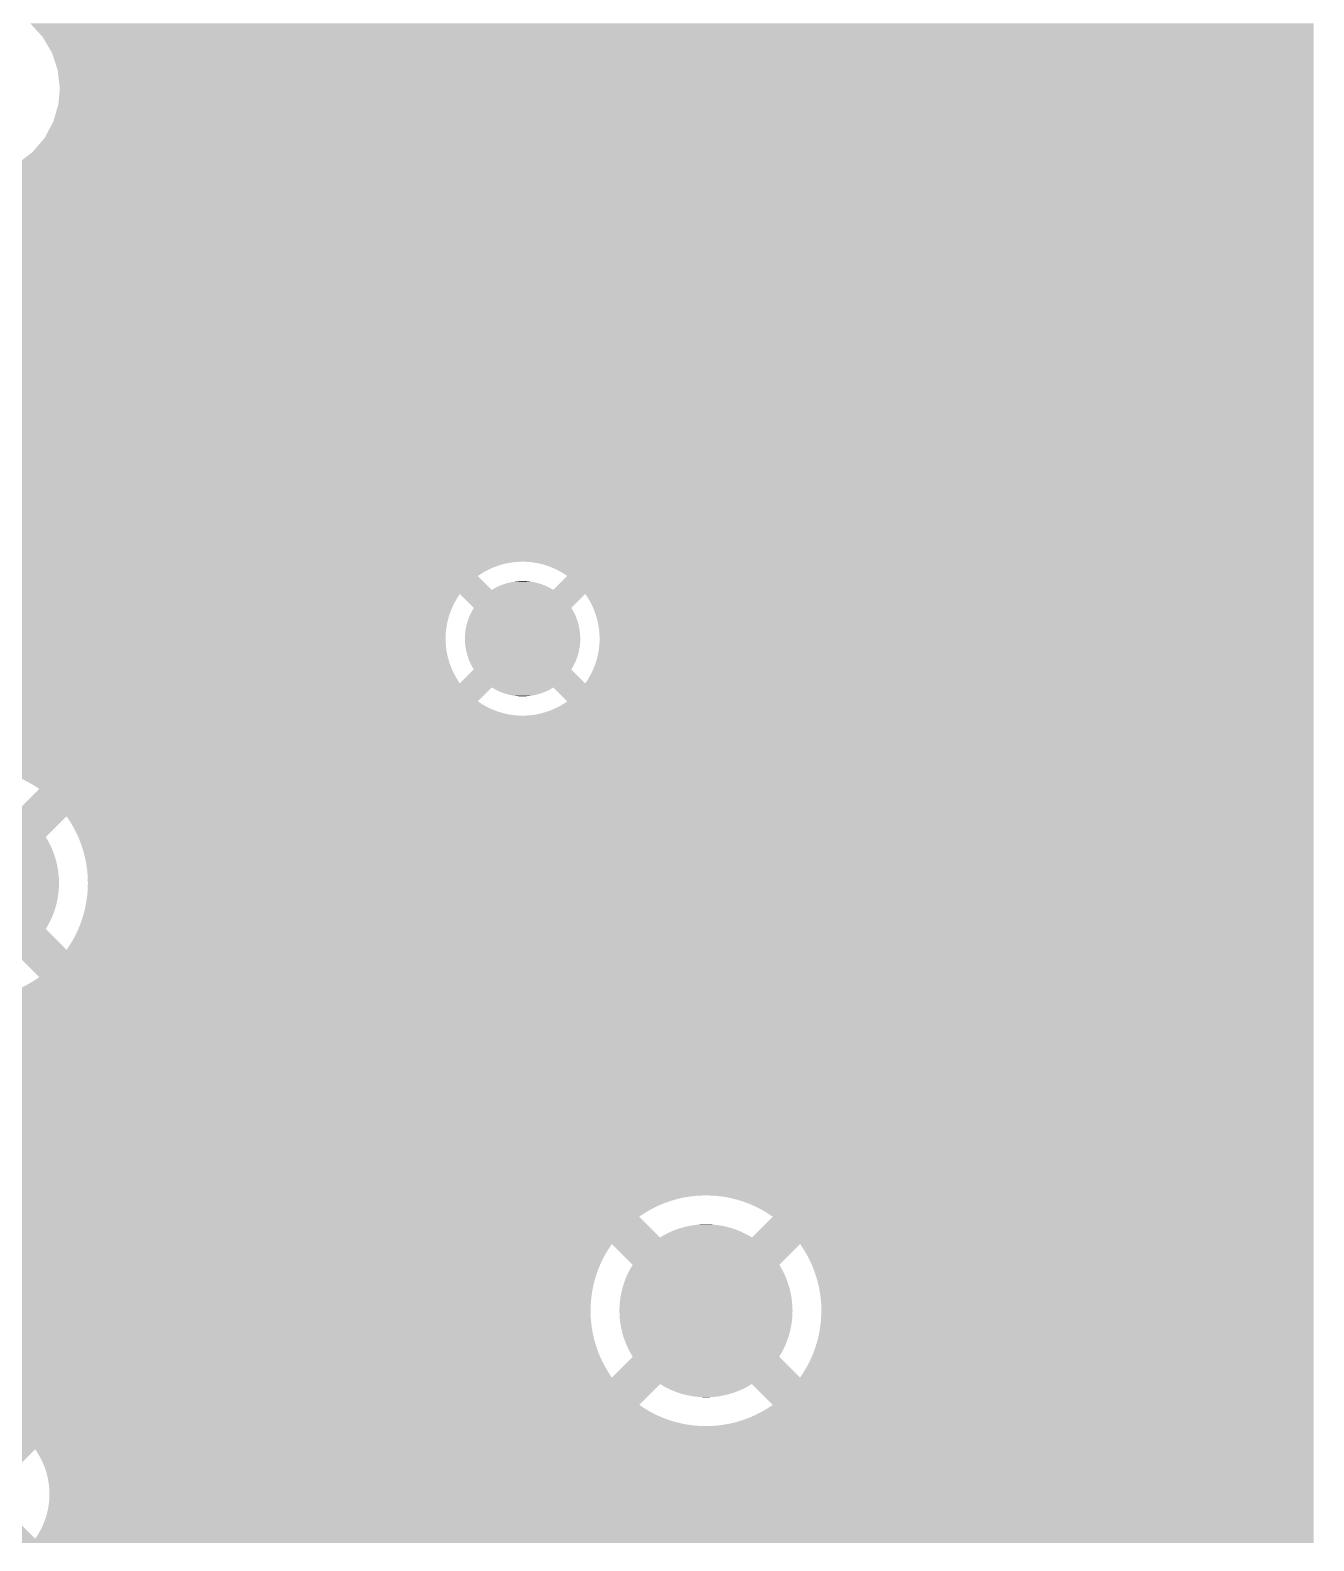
# Model space of a CAD drawing. Extents: x 295 to 953, y 10 to 290.
# Drawn here: x 831.04 to 848.38, y 110.52 to 130.93 of the extents above; entities that cross this region are included whole.
import ezdxf

# ---------------------------------------------------------------- set-up
doc = ezdxf.new("R2010")
doc.units = 0
doc.header["$LTSCALE"] = 5
doc.header["$MEASUREMENT"] = 0
doc.layers.add('GND1', color=7, linetype='CONTINUOUS')

msp = doc.modelspace()

# ---------------------------------------------------------------- linework, layer by layer
at = {"layer": 'GND1'}
for points in [[(831.21, 130.838), (831.041, 131.022), (848.376, 130.838), (848.376, 131.022)], [(831.335, 130.623), (831.21, 130.838), (848.376, 130.623), (848.376, 130.838)], [(831.413, 130.387), (831.335, 130.623), (848.376, 130.387), (848.376, 130.623)], [(831.44, 130.139), (831.413, 130.387), (848.376, 130.139), (848.376, 130.387)], [(831.421, 129.932), (831.44, 130.139), (848.376, 129.932), (848.376, 130.139)], [(831.352, 129.693), (831.421, 129.932), (848.376, 129.693), (848.376, 129.932)], [(831.234, 129.473), (831.352, 129.693), (848.376, 129.473), (848.376, 129.693)], [(831.072, 129.284), (831.234, 129.473), (848.376, 129.284), (848.376, 129.473)], [(830.874, 129.132), (831.072, 129.284), (848.376, 129.132), (848.376, 129.284)], [(830.406, 128.969), (830.649, 129.026), (848.376, 128.969), (848.376, 129.026)], [(830.649, 129.026), (830.874, 129.132), (848.376, 129.026), (848.376, 129.132)], [(788.782, 128.652), (789.062, 128.933), (848.376, 128.652), (848.376, 128.933)], [(789.062, 128.933), (789.015, 128.965), (848.376, 128.933), (848.376, 128.965)], [(830.157, 128.965), (830.406, 128.969), (848.376, 128.965), (848.376, 128.969)], [(752.784, 128.589), (752.751, 128.652), (848.376, 128.589), (848.376, 128.652)], [(752.795, 128.564), (752.784, 128.589), (848.376, 128.564), (848.376, 128.589)], [(789.462, 128.519), (789.431, 128.564), (848.376, 128.519), (848.376, 128.564)], [(789.51, 128.442), (789.462, 128.519), (848.376, 128.442), (848.376, 128.519)], [(789.553, 128.362), (789.51, 128.442), (848.376, 128.362), (848.376, 128.442)], [(789.591, 128.28), (789.553, 128.362), (848.376, 128.28), (848.376, 128.362)], [(789.625, 128.196), (789.591, 128.28), (848.376, 128.196), (848.376, 128.28)], [(789.653, 128.11), (789.625, 128.196), (848.376, 128.11), (848.376, 128.196)], [(789.677, 128.022), (789.653, 128.11), (848.376, 128.022), (848.376, 128.11)], [(789.679, 128.011), (789.677, 128.022), (848.376, 128.011), (848.376, 128.022)], [(815.75, 127.963), (815.506, 128.011), (848.376, 127.963), (848.376, 128.011)], [(815.951, 127.877), (815.75, 127.963), (848.376, 127.877), (848.376, 127.963)], [(820.406, 127.876), (820.332, 127.877), (848.376, 127.876), (848.376, 127.877)], [(820.48, 127.869), (820.406, 127.876), (848.376, 127.869), (848.376, 127.876)], [(820.553, 127.858), (820.48, 127.869), (848.376, 127.858), (848.376, 127.869)], [(820.625, 127.841), (820.553, 127.858), (848.376, 127.841), (848.376, 127.858)], [(820.696, 127.819), (820.625, 127.841), (848.376, 127.819), (848.376, 127.841)], [(820.765, 127.792), (820.696, 127.819), (848.376, 127.792), (848.376, 127.819)], [(820.832, 127.761), (820.765, 127.792), (848.376, 127.761), (848.376, 127.792)], [(820.771, 127.496), (820.959, 127.684), (848.376, 127.496), (848.376, 127.684)], [(820.897, 127.724), (820.832, 127.761), (848.376, 127.724), (848.376, 127.761)], [(820.959, 127.684), (820.897, 127.724), (848.376, 127.684), (848.376, 127.724)], [(816.407, 127.441), (816.374, 127.496), (848.376, 127.441), (848.376, 127.496)], [(821.23, 127.398), (821.202, 127.441), (848.376, 127.398), (848.376, 127.441)], [(821.268, 127.334), (821.23, 127.398), (848.376, 127.334), (848.376, 127.398)], [(821.301, 127.268), (821.268, 127.334), (848.376, 127.268), (848.376, 127.334)], [(821.33, 127.2), (821.301, 127.268), (848.376, 127.2), (848.376, 127.268)], [(821.353, 127.129), (821.33, 127.2), (848.376, 127.129), (848.376, 127.2)], [(821.371, 127.058), (821.353, 127.129), (848.376, 127.058), (848.376, 127.129)], [(821.384, 126.985), (821.371, 127.058), (848.376, 126.985), (848.376, 127.058)], [(821.392, 126.911), (821.384, 126.985), (848.376, 126.911), (848.376, 126.985)], [(821.387, 126.712), (821.394, 126.785), (848.376, 126.712), (848.376, 126.785)], [(821.395, 126.837), (821.392, 126.911), (848.376, 126.837), (848.376, 126.911)], [(821.394, 126.785), (821.395, 126.837), (848.376, 126.785), (848.376, 126.837)], [(821.337, 126.495), (821.359, 126.566), (848.376, 126.495), (848.376, 126.566)], [(821.359, 126.566), (821.376, 126.638), (848.376, 126.566), (848.376, 126.638)], [(821.376, 126.638), (821.387, 126.712), (848.376, 126.638), (848.376, 126.712)], [(821.242, 126.295), (821.279, 126.359), (848.376, 126.295), (848.376, 126.359)], [(821.279, 126.359), (821.31, 126.426), (848.376, 126.359), (848.376, 126.426)], [(821.31, 126.426), (821.337, 126.495), (848.376, 126.426), (848.376, 126.495)], [(816.378, 126.178), (816.408, 126.233), (848.376, 126.178), (848.376, 126.233)], [(820.959, 125.99), (820.771, 126.178), (848.376, 125.99), (848.376, 126.178)], [(821.202, 126.233), (821.242, 126.295), (848.376, 126.233), (848.376, 126.295)], [(820.807, 125.9), (820.872, 125.935), (848.376, 125.9), (848.376, 125.935)], [(820.872, 125.935), (820.935, 125.974), (848.376, 125.935), (848.376, 125.974)], [(820.935, 125.974), (820.959, 125.99), (848.376, 125.974), (848.376, 125.99)], [(815.547, 125.667), (815.79, 125.724), (848.376, 125.667), (848.376, 125.724)], [(815.79, 125.724), (815.945, 125.797), (848.376, 125.724), (848.376, 125.797)], [(820.378, 125.797), (820.452, 125.801), (848.376, 125.797), (848.376, 125.801)], [(820.452, 125.801), (820.525, 125.811), (848.376, 125.801), (848.376, 125.811)], [(820.525, 125.811), (820.598, 125.825), (848.376, 125.811), (848.376, 125.825)], [(820.598, 125.825), (820.669, 125.845), (848.376, 125.825), (848.376, 125.845)], [(820.669, 125.845), (820.739, 125.87), (848.376, 125.845), (848.376, 125.87)], [(820.739, 125.87), (820.807, 125.9), (848.376, 125.87), (848.376, 125.9)], [(764.368, 125.346), (764.486, 125.565), (848.376, 125.346), (848.376, 125.565)], [(764.486, 125.565), (764.515, 125.663), (848.376, 125.565), (848.376, 125.663)], [(815.298, 125.663), (815.547, 125.667), (848.376, 125.663), (848.376, 125.667)], [(764.207, 125.156), (764.368, 125.346), (848.376, 125.156), (848.376, 125.346)], [(764.009, 125.005), (764.207, 125.156), (848.376, 125.005), (848.376, 125.156)], [(763.783, 124.898), (764.009, 125.005), (848.376, 124.898), (848.376, 125.005)], [(712.036, 124.697), (712.002, 124.837), (848.376, 124.697), (848.376, 124.837)], [(763.291, 124.837), (763.541, 124.841), (848.376, 124.837), (848.376, 124.841)], [(763.541, 124.841), (763.783, 124.898), (848.376, 124.841), (848.376, 124.898)], [(712.062, 124.36), (712.036, 124.697), (848.376, 124.36), (848.376, 124.697)], [(712.032, 123.997), (712.062, 124.36), (848.376, 123.997), (848.376, 124.36)], [(711.969, 123.749), (712.032, 123.997), (848.376, 123.749), (848.376, 123.997)], [(711.951, 123.676), (711.957, 123.701), (837.306, 123.676), (837.376, 123.701)], [(711.957, 123.701), (711.962, 123.721), (837.376, 123.701), (837.447, 123.721)], [(711.962, 123.721), (711.966, 123.735), (837.447, 123.721), (837.52, 123.735)], [(711.966, 123.735), (711.968, 123.745), (837.52, 123.735), (837.594, 123.745)], [(711.968, 123.745), (711.969, 123.749), (837.594, 123.745), (837.668, 123.749)], [(837.742, 123.748), (837.668, 123.749), (848.376, 123.748), (848.376, 123.749)], [(837.815, 123.742), (837.742, 123.748), (848.376, 123.742), (848.376, 123.748)], [(837.889, 123.73), (837.815, 123.742), (848.376, 123.73), (848.376, 123.742)], [(837.961, 123.714), (837.889, 123.73), (848.376, 123.714), (848.376, 123.73)], [(838.032, 123.692), (837.961, 123.714), (848.376, 123.692), (848.376, 123.714)], [(838.101, 123.665), (838.032, 123.692), (848.376, 123.665), (848.376, 123.692)], [(711.82, 123.368), (711.9, 123.556), (837.274, 123.368), (837.086, 123.556)], [(711.9, 123.556), (711.907, 123.572), (837.086, 123.556), (837.11, 123.572)], [(711.907, 123.572), (711.924, 123.612), (837.11, 123.572), (837.173, 123.612)], [(711.924, 123.612), (711.939, 123.646), (837.173, 123.612), (837.238, 123.646)], [(711.939, 123.646), (711.949, 123.67), (837.238, 123.646), (837.292, 123.67)], [(711.949, 123.67), (711.951, 123.676), (837.292, 123.67), (837.306, 123.676)], [(837.552, 123.476), (837.577, 123.48), (837.825, 123.476), (837.808, 123.48)], [(837.577, 123.48), (837.616, 123.485), (837.808, 123.48), (837.759, 123.485)], [(837.616, 123.485), (837.647, 123.487), (837.759, 123.485), (837.744, 123.487)], [(837.647, 123.487), (837.68, 123.489), (837.744, 123.487), (837.68, 123.489)], [(838.168, 123.633), (838.101, 123.665), (848.376, 123.633), (848.376, 123.665)], [(838.106, 123.368), (838.294, 123.556), (848.376, 123.368), (848.376, 123.556)], [(838.232, 123.597), (838.168, 123.633), (848.376, 123.597), (848.376, 123.633)], [(838.294, 123.556), (838.232, 123.597), (848.376, 123.556), (848.376, 123.597)], [(711.749, 123.251), (711.787, 123.313), (836.803, 123.251), (836.843, 123.313)], [(711.787, 123.313), (711.816, 123.359), (848.376, 123.313), (848.376, 123.359)], [(711.816, 123.359), (711.82, 123.368), (848.376, 123.359), (848.376, 123.368)], [(837.031, 123.125), (836.843, 123.313), (838.349, 123.125), (838.537, 123.313)], [(837.274, 123.368), (837.312, 123.39), (838.106, 123.368), (838.068, 123.39)], [(837.312, 123.39), (837.331, 123.4), (838.068, 123.39), (838.051, 123.4)], [(837.331, 123.4), (837.369, 123.419), (838.051, 123.4), (838.01, 123.419)], [(837.369, 123.419), (837.389, 123.428), (838.01, 123.419), (837.993, 123.428)], [(837.389, 123.428), (837.429, 123.443), (837.993, 123.428), (837.95, 123.443)], [(837.429, 123.443), (837.45, 123.45), (837.95, 123.443), (837.933, 123.45)], [(837.45, 123.45), (837.49, 123.462), (837.933, 123.45), (837.889, 123.462)], [(837.49, 123.462), (837.512, 123.467), (837.889, 123.462), (837.871, 123.467)], [(837.512, 123.467), (837.552, 123.476), (837.871, 123.467), (837.825, 123.476)], [(838.566, 123.271), (838.537, 123.313), (848.376, 123.271), (848.376, 123.313)], [(711.624, 123.058), (711.637, 123.074), (836.711, 123.058), (836.717, 123.074)], [(711.637, 123.074), (711.666, 123.12), (836.717, 123.074), (836.735, 123.12)], [(711.666, 123.12), (711.708, 123.187), (836.735, 123.12), (836.766, 123.187)], [(711.708, 123.187), (711.749, 123.251), (836.766, 123.187), (836.803, 123.251)], [(836.977, 123.021), (836.999, 123.07), (838.404, 123.021), (838.381, 123.07)], [(836.999, 123.07), (837.005, 123.079), (838.381, 123.07), (838.376, 123.079)], [(837.005, 123.079), (837.031, 123.125), (838.376, 123.079), (838.349, 123.125)], [(838.604, 123.207), (838.566, 123.271), (848.376, 123.207), (848.376, 123.271)], [(838.637, 123.141), (838.604, 123.207), (848.376, 123.141), (848.376, 123.207)], [(838.665, 123.072), (838.637, 123.141), (848.376, 123.072), (848.376, 123.141)], [(838.688, 123.002), (838.665, 123.072), (848.376, 123.002), (848.376, 123.072)], [(769.315, 123.051), (769.278, 123.058), (836.708, 123.051), (836.711, 123.058)], [(769.522, 123.01), (769.315, 123.051), (836.695, 123.01), (836.708, 123.051)], [(769.592, 122.98), (769.522, 123.01), (836.686, 122.98), (836.695, 123.01)], [(769.751, 122.912), (769.592, 122.98), (836.67, 122.912), (836.686, 122.98)], [(769.757, 122.908), (769.751, 122.912), (836.669, 122.908), (836.67, 122.912)], [(769.86, 122.835), (769.757, 122.908), (836.658, 122.835), (836.669, 122.908)], [(836.922, 122.837), (836.932, 122.89), (838.459, 122.837), (838.448, 122.89)], [(836.932, 122.89), (836.935, 122.9), (838.448, 122.89), (838.446, 122.9)], [(836.935, 122.9), (836.95, 122.952), (838.446, 122.9), (838.431, 122.952)], [(836.95, 122.952), (836.953, 122.961), (838.431, 122.952), (838.428, 122.961)], [(836.953, 122.961), (836.972, 123.012), (838.428, 122.961), (838.408, 123.012)], [(836.972, 123.012), (836.977, 123.021), (838.408, 123.012), (838.404, 123.021)], [(838.707, 122.93), (838.688, 123.002), (848.376, 122.93), (848.376, 123.002)], [(838.72, 122.857), (838.707, 122.93), (848.376, 122.857), (848.376, 122.93)], [(769.954, 122.767), (769.86, 122.835), (836.652, 122.767), (836.658, 122.835)], [(769.96, 122.761), (769.954, 122.767), (836.651, 122.761), (836.652, 122.767)], [(770.028, 122.687), (769.96, 122.761), (836.65, 122.687), (836.651, 122.761)], [(770.096, 122.613), (770.028, 122.687), (836.655, 122.613), (836.65, 122.687)], [(836.911, 122.709), (836.913, 122.763), (838.47, 122.709), (838.467, 122.763)], [(836.913, 122.655), (836.911, 122.709), (838.468, 122.655), (838.47, 122.709)], [(836.913, 122.763), (836.914, 122.773), (838.467, 122.763), (838.467, 122.773)], [(836.914, 122.773), (836.92, 122.827), (838.467, 122.773), (838.46, 122.827)], [(836.92, 122.827), (836.922, 122.837), (838.46, 122.827), (838.459, 122.837)], [(838.728, 122.783), (838.72, 122.857), (848.376, 122.783), (848.376, 122.857)], [(838.73, 122.709), (838.728, 122.783), (848.376, 122.709), (848.376, 122.783)], [(838.729, 122.658), (838.73, 122.709), (848.376, 122.658), (848.376, 122.709)], [(770.123, 122.583), (770.096, 122.613), (836.658, 122.583), (836.655, 122.613)], [(770.149, 122.539), (770.123, 122.583), (836.664, 122.539), (836.658, 122.583)], [(770.191, 122.466), (770.149, 122.539), (836.679, 122.466), (836.664, 122.539)], [(770.233, 122.395), (770.191, 122.466), (836.699, 122.395), (836.679, 122.466)], [(836.914, 122.645), (836.913, 122.655), (838.467, 122.645), (838.468, 122.655)], [(836.92, 122.592), (836.914, 122.645), (838.461, 122.592), (838.467, 122.645)], [(836.922, 122.582), (836.92, 122.592), (838.459, 122.582), (838.461, 122.592)], [(836.933, 122.529), (836.922, 122.582), (838.448, 122.529), (838.459, 122.582)], [(836.935, 122.519), (836.933, 122.529), (838.446, 122.519), (838.448, 122.529)], [(836.95, 122.467), (836.935, 122.519), (838.431, 122.467), (838.446, 122.519)], [(836.953, 122.457), (836.95, 122.467), (838.427, 122.457), (838.431, 122.467)], [(836.972, 122.407), (836.953, 122.457), (838.408, 122.407), (838.427, 122.457)], [(838.695, 122.439), (838.711, 122.511), (848.376, 122.439), (848.376, 122.511)], [(838.711, 122.511), (838.723, 122.584), (848.376, 122.511), (848.376, 122.584)], [(838.723, 122.584), (838.729, 122.658), (848.376, 122.584), (848.376, 122.658)], [(770.248, 122.368), (770.233, 122.395), (836.708, 122.368), (836.699, 122.395)], [(770.263, 122.325), (770.248, 122.368), (836.724, 122.325), (836.708, 122.368)], [(770.285, 122.257), (770.263, 122.325), (836.753, 122.257), (836.724, 122.325)], [(770.306, 122.192), (770.285, 122.257), (836.788, 122.192), (836.753, 122.257)], [(836.843, 122.105), (837.031, 122.293), (838.537, 122.105), (838.349, 122.293)], [(836.976, 122.397), (836.972, 122.407), (838.404, 122.397), (838.408, 122.407)], [(837, 122.349), (836.976, 122.397), (838.381, 122.349), (838.404, 122.397)], [(837.004, 122.34), (837, 122.349), (838.376, 122.34), (838.381, 122.349)], [(837.031, 122.293), (837.004, 122.34), (838.349, 122.293), (838.376, 122.34)], [(838.614, 122.232), (838.646, 122.299), (848.376, 122.232), (848.376, 122.299)], [(838.646, 122.299), (838.673, 122.368), (848.376, 122.299), (848.376, 122.368)], [(838.673, 122.368), (838.695, 122.439), (848.376, 122.368), (848.376, 122.439)], [(770.326, 122.132), (770.306, 122.192), (836.825, 122.132), (836.788, 122.192)], [(770.327, 122.129), (770.326, 122.132), (836.827, 122.129), (836.825, 122.132)], [(770.329, 122.105), (770.327, 122.129), (836.843, 122.105), (836.827, 122.129)], [(770.335, 122.05), (770.329, 122.105), (848.376, 122.05), (848.376, 122.105)], [(770.353, 121.884), (770.335, 122.05), (837.108, 121.884), (837.274, 122.05)], [(837.313, 122.028), (837.274, 122.05), (838.069, 122.028), (838.106, 122.05)], [(838.294, 121.863), (838.106, 122.05), (848.376, 121.863), (848.376, 122.05)], [(838.537, 122.105), (838.578, 122.167), (848.376, 122.105), (848.376, 122.167)], [(838.578, 122.167), (838.614, 122.232), (848.376, 122.167), (848.376, 122.232)], [(770.347, 121.822), (770.351, 121.862), (837.148, 121.822), (837.086, 121.862)], [(770.351, 121.862), (770.353, 121.884), (837.086, 121.862), (837.108, 121.884)], [(837.33, 122.018), (837.313, 122.028), (838.049, 122.018), (838.069, 122.028)], [(837.37, 121.999), (837.33, 122.018), (838.012, 121.999), (838.049, 122.018)], [(837.388, 121.991), (837.37, 121.999), (837.991, 121.991), (838.012, 121.999)], [(837.43, 121.975), (837.388, 121.991), (837.952, 121.975), (837.991, 121.991)], [(837.448, 121.969), (837.43, 121.975), (837.931, 121.969), (837.952, 121.975)], [(837.492, 121.956), (837.448, 121.969), (837.891, 121.956), (837.931, 121.969)], [(837.51, 121.951), (837.492, 121.956), (837.868, 121.951), (837.891, 121.956)], [(837.555, 121.942), (837.51, 121.951), (837.828, 121.942), (837.868, 121.951)], [(837.573, 121.939), (837.555, 121.942), (837.804, 121.939), (837.828, 121.942)], [(837.621, 121.934), (837.573, 121.939), (837.765, 121.934), (837.804, 121.939)], [(837.636, 121.932), (837.621, 121.934), (837.734, 121.932), (837.765, 121.934)], [(837.701, 121.93), (837.636, 121.932), (837.701, 121.93), (837.734, 121.932)], [(838.208, 121.807), (838.271, 121.846), (848.376, 121.807), (848.376, 121.846)], [(838.271, 121.846), (838.294, 121.863), (848.376, 121.846), (848.376, 121.863)], [(770.265, 121.438), (770.332, 121.669), (848.376, 121.438), (848.376, 121.669)], [(770.332, 121.67), (770.334, 121.677), (837.639, 121.67), (837.565, 121.677)], [(770.332, 121.669), (770.332, 121.67), (837.713, 121.669), (837.639, 121.67)], [(770.334, 121.677), (770.335, 121.688), (837.564, 121.677), (837.492, 121.688)], [(770.334, 121.677), (770.334, 121.677), (837.565, 121.677), (837.564, 121.677)], [(770.335, 121.688), (770.337, 121.705), (837.492, 121.688), (837.42, 121.705)], [(770.337, 121.705), (770.339, 121.727), (837.42, 121.705), (837.349, 121.727)], [(770.339, 121.727), (770.341, 121.754), (837.349, 121.727), (837.28, 121.754)], [(770.341, 121.754), (770.344, 121.785), (837.28, 121.754), (837.213, 121.785)], [(770.344, 121.785), (770.347, 121.822), (837.213, 121.785), (837.148, 121.822)], [(837.713, 121.669), (837.787, 121.674), (848.376, 121.669), (848.376, 121.674)], [(837.787, 121.674), (837.861, 121.683), (848.376, 121.674), (848.376, 121.683)], [(837.861, 121.683), (837.933, 121.698), (848.376, 121.683), (848.376, 121.698)], [(837.933, 121.698), (838.005, 121.718), (848.376, 121.698), (848.376, 121.718)], [(838.005, 121.718), (838.074, 121.743), (848.376, 121.718), (848.376, 121.743)], [(838.074, 121.743), (838.142, 121.773), (848.376, 121.743), (848.376, 121.773)], [(838.142, 121.773), (838.208, 121.807), (848.376, 121.773), (848.376, 121.807)], [(770.147, 121.218), (770.265, 121.438), (848.376, 121.218), (848.376, 121.438)], [(769.903, 120.965), (769.985, 121.029), (848.376, 120.965), (848.376, 121.029)], [(769.985, 121.029), (770.147, 121.218), (848.376, 121.029), (848.376, 121.218)], [(830.406, 120.959), (830.315, 120.965), (848.376, 120.959), (848.376, 120.965)], [(830.496, 120.948), (830.406, 120.959), (848.376, 120.948), (848.376, 120.959)], [(830.585, 120.932), (830.496, 120.948), (848.376, 120.932), (848.376, 120.948)], [(830.673, 120.91), (830.585, 120.932), (848.376, 120.91), (848.376, 120.932)], [(830.76, 120.884), (830.673, 120.91), (848.376, 120.884), (848.376, 120.91)], [(830.845, 120.852), (830.76, 120.884), (848.376, 120.852), (848.376, 120.884)], [(830.928, 120.816), (830.845, 120.852), (848.376, 120.816), (848.376, 120.852)], [(830.882, 120.397), (831.163, 120.678), (848.376, 120.397), (848.376, 120.678)], [(831.009, 120.774), (830.928, 120.816), (848.376, 120.774), (848.376, 120.816)], [(831.087, 120.729), (831.009, 120.774), (848.376, 120.729), (848.376, 120.774)], [(831.163, 120.678), (831.087, 120.729), (848.376, 120.678), (848.376, 120.729)], [(655.596, 120.39), (655.571, 120.397), (848.376, 120.39), (848.376, 120.397)], [(655.665, 120.363), (655.596, 120.39), (848.376, 120.363), (848.376, 120.39)], [(655.732, 120.331), (655.665, 120.363), (848.376, 120.331), (848.376, 120.363)], [(655.771, 120.309), (655.732, 120.331), (848.376, 120.309), (848.376, 120.331)], [(829.271, 120.029), (828.99, 120.309), (831.251, 120.029), (831.532, 120.309)], [(831.563, 120.264), (831.532, 120.309), (848.376, 120.264), (848.376, 120.309)], [(831.61, 120.187), (831.563, 120.264), (848.376, 120.187), (848.376, 120.264)], [(829.258, 120.006), (829.271, 120.029), (831.265, 120.006), (831.251, 120.029)], [(831.653, 120.107), (831.61, 120.187), (848.376, 120.107), (848.376, 120.187)], [(831.692, 120.025), (831.653, 120.107), (848.376, 120.025), (848.376, 120.107)], [(831.725, 119.941), (831.692, 120.025), (848.376, 119.941), (848.376, 120.025)], [(829.158, 119.793), (829.166, 119.818), (831.364, 119.793), (831.355, 119.818)], [(829.166, 119.818), (829.186, 119.866), (831.355, 119.818), (831.336, 119.866)], [(829.186, 119.866), (829.196, 119.89), (831.336, 119.866), (831.325, 119.89)], [(829.196, 119.89), (829.22, 119.937), (831.325, 119.89), (831.303, 119.937)], [(829.22, 119.937), (829.231, 119.961), (831.303, 119.937), (831.29, 119.961)], [(829.231, 119.961), (829.258, 120.006), (831.29, 119.961), (831.265, 120.006)], [(831.754, 119.855), (831.725, 119.941), (848.376, 119.855), (848.376, 119.941)], [(831.777, 119.767), (831.754, 119.855), (848.376, 119.767), (848.376, 119.855)], [(829.106, 119.59), (829.116, 119.642), (831.415, 119.59), (831.406, 119.642)], [(829.116, 119.642), (829.121, 119.667), (831.406, 119.642), (831.4, 119.667)], [(829.121, 119.667), (829.135, 119.718), (831.4, 119.667), (831.388, 119.718)], [(829.135, 119.718), (829.141, 119.743), (831.388, 119.718), (831.38, 119.743)], [(829.141, 119.743), (829.158, 119.793), (831.38, 119.743), (831.364, 119.793)], [(831.796, 119.678), (831.777, 119.767), (848.376, 119.678), (848.376, 119.767)], [(831.809, 119.588), (831.796, 119.678), (848.376, 119.588), (848.376, 119.678)], [(829.092, 119.434), (829.095, 119.486), (831.429, 119.434), (831.427, 119.486)], [(829.092, 119.407), (829.092, 119.434), (831.43, 119.407), (831.429, 119.434)], [(829.093, 119.381), (829.092, 119.407), (831.429, 119.381), (831.43, 119.407)], [(829.095, 119.486), (829.097, 119.512), (831.427, 119.486), (831.424, 119.512)], [(829.097, 119.512), (829.103, 119.564), (831.424, 119.512), (831.419, 119.564)], [(829.103, 119.564), (829.106, 119.59), (831.419, 119.564), (831.415, 119.59)], [(831.817, 119.498), (831.809, 119.588), (848.376, 119.498), (848.376, 119.588)], [(831.819, 119.407), (831.817, 119.498), (848.376, 119.407), (848.376, 119.498)], [(831.818, 119.353), (831.819, 119.407), (848.376, 119.353), (848.376, 119.407)], [(829.095, 119.329), (829.093, 119.381), (831.426, 119.329), (831.429, 119.381)], [(829.097, 119.303), (829.095, 119.329), (831.425, 119.303), (831.426, 119.329)], [(829.102, 119.251), (829.097, 119.303), (831.419, 119.251), (831.425, 119.303)], [(829.107, 119.225), (829.102, 119.251), (831.415, 119.225), (831.419, 119.251)], [(829.116, 119.173), (829.107, 119.225), (831.405, 119.173), (831.415, 119.225)], [(831.801, 119.172), (831.813, 119.262), (848.376, 119.172), (848.376, 119.262)], [(831.813, 119.262), (831.818, 119.353), (848.376, 119.262), (848.376, 119.353)], [(829.122, 119.147), (829.116, 119.173), (831.4, 119.147), (831.405, 119.173)], [(829.134, 119.097), (829.122, 119.147), (831.387, 119.097), (831.4, 119.147)], [(829.142, 119.072), (829.134, 119.097), (831.38, 119.072), (831.387, 119.097)], [(829.157, 119.022), (829.142, 119.072), (831.364, 119.022), (831.38, 119.072)], [(829.167, 118.997), (829.157, 119.022), (831.355, 118.997), (831.364, 119.022)], [(829.186, 118.948), (829.167, 118.997), (831.335, 118.948), (831.355, 118.997)], [(831.737, 118.908), (831.764, 118.995), (848.376, 118.908), (848.376, 118.995)], [(831.764, 118.995), (831.785, 119.083), (848.376, 118.995), (848.376, 119.083)], [(831.785, 119.083), (831.801, 119.172), (848.376, 119.083), (848.376, 119.172)], [(828.99, 118.505), (829.271, 118.786), (831.532, 118.505), (831.251, 118.786)], [(829.197, 118.924), (829.186, 118.948), (831.325, 118.924), (831.335, 118.948)], [(829.219, 118.877), (829.197, 118.924), (831.302, 118.877), (831.325, 118.924)], [(829.232, 118.854), (829.219, 118.877), (831.29, 118.854), (831.302, 118.877)], [(829.257, 118.808), (829.232, 118.854), (831.264, 118.808), (831.29, 118.854)], [(829.271, 118.786), (829.257, 118.808), (831.251, 118.786), (831.264, 118.808)], [(831.669, 118.74), (831.706, 118.823), (848.376, 118.74), (848.376, 118.823)], [(831.706, 118.823), (831.737, 118.908), (848.376, 118.823), (848.376, 118.908)], [(831.532, 118.505), (831.582, 118.581), (848.376, 118.505), (848.376, 118.581)], [(831.582, 118.581), (831.628, 118.659), (848.376, 118.581), (848.376, 118.659)], [(831.628, 118.659), (831.669, 118.74), (848.376, 118.659), (848.376, 118.74)], [(826.257, 118.456), (826.211, 118.505), (848.376, 118.456), (848.376, 118.505)], [(826.279, 118.417), (826.257, 118.456), (848.376, 118.417), (848.376, 118.456)], [(831.163, 118.136), (830.882, 118.417), (848.376, 118.136), (848.376, 118.417)], [(830.828, 117.956), (830.912, 117.991), (848.376, 117.956), (848.376, 117.991)], [(830.912, 117.991), (830.993, 118.031), (848.376, 117.991), (848.376, 118.031)], [(830.993, 118.031), (831.072, 118.076), (848.376, 118.031), (848.376, 118.076)], [(831.072, 118.076), (831.148, 118.126), (848.376, 118.076), (848.376, 118.126)], [(831.148, 118.126), (831.163, 118.136), (848.376, 118.126), (848.376, 118.136)], [(826.487, 117.756), (826.477, 117.849), (848.376, 117.756), (848.376, 117.849)], [(830.297, 117.849), (830.388, 117.854), (848.376, 117.849), (848.376, 117.854)], [(830.388, 117.854), (830.478, 117.864), (848.376, 117.854), (848.376, 117.864)], [(830.478, 117.864), (830.567, 117.879), (848.376, 117.864), (848.376, 117.879)], [(830.567, 117.879), (830.656, 117.9), (848.376, 117.879), (848.376, 117.9)], [(830.656, 117.9), (830.743, 117.925), (848.376, 117.9), (848.376, 117.925)], [(830.743, 117.925), (830.828, 117.956), (848.376, 117.925), (848.376, 117.956)], [(826.468, 117.549), (826.487, 117.756), (848.376, 117.549), (848.376, 117.756)], [(826.399, 117.31), (826.468, 117.549), (848.376, 117.31), (848.376, 117.549)], [(826.281, 117.091), (826.399, 117.31), (848.376, 117.091), (848.376, 117.31)], [(826.119, 116.901), (826.281, 117.091), (848.376, 116.901), (848.376, 117.091)], [(825.696, 116.643), (825.921, 116.75), (848.376, 116.643), (848.376, 116.75)], [(825.921, 116.75), (826.119, 116.901), (848.376, 116.75), (848.376, 116.901)], [(791.539, 116.485), (791.442, 116.582), (848.376, 116.485), (848.376, 116.582)], [(825.204, 116.582), (825.453, 116.586), (848.376, 116.582), (848.376, 116.586)], [(825.453, 116.586), (825.696, 116.643), (848.376, 116.586), (848.376, 116.643)], [(791.492, 116.454), (791.524, 116.475), (848.376, 116.454), (848.376, 116.475)], [(791.524, 116.475), (791.539, 116.485), (848.376, 116.475), (848.376, 116.485)], [(799.24, 116.406), (798.996, 116.454), (848.376, 116.406), (848.376, 116.454)], [(799.469, 116.308), (799.24, 116.406), (848.376, 116.308), (848.376, 116.406)], [(799.672, 116.163), (799.469, 116.308), (848.376, 116.163), (848.376, 116.308)], [(799.841, 115.979), (799.672, 116.163), (848.376, 115.979), (848.376, 116.163)], [(799.966, 115.764), (799.841, 115.979), (848.376, 115.764), (848.376, 115.979)], [(800.044, 115.528), (799.966, 115.764), (848.376, 115.528), (848.376, 115.764)], [(800.071, 115.28), (800.044, 115.528), (848.376, 115.28), (848.376, 115.528)], [(800.053, 115.08), (800.056, 115.111), (839.599, 115.08), (839.685, 115.111)], [(800.056, 115.111), (800.058, 115.137), (839.685, 115.111), (839.772, 115.137)], [(800.058, 115.137), (800.06, 115.157), (839.772, 115.137), (839.86, 115.157)], [(800.06, 115.157), (800.061, 115.172), (839.86, 115.157), (839.95, 115.172)], [(800.061, 115.172), (800.062, 115.182), (839.95, 115.172), (840.04, 115.182)], [(800.062, 115.187), (800.071, 115.28), (848.376, 115.187), (848.376, 115.28)], [(800.062, 115.182), (800.062, 115.187), (840.04, 115.182), (840.131, 115.187)], [(840.221, 115.186), (840.131, 115.187), (848.376, 115.186), (848.376, 115.187)], [(840.312, 115.181), (840.221, 115.186), (848.376, 115.181), (848.376, 115.186)], [(840.402, 115.17), (840.312, 115.181), (848.376, 115.17), (848.376, 115.181)], [(840.491, 115.153), (840.402, 115.17), (848.376, 115.153), (848.376, 115.17)], [(840.579, 115.132), (840.491, 115.153), (848.376, 115.132), (848.376, 115.153)], [(840.666, 115.105), (840.579, 115.132), (848.376, 115.105), (848.376, 115.132)], [(800.002, 114.9), (800.005, 114.91), (839.265, 114.9), (839.28, 114.91)], [(800.005, 114.91), (800.019, 114.96), (839.28, 114.91), (839.356, 114.96)], [(800.019, 114.96), (800.032, 115.005), (839.356, 114.96), (839.435, 115.005)], [(800.032, 115.005), (800.044, 115.045), (839.435, 115.005), (839.516, 115.045)], [(800.044, 115.045), (800.052, 115.073), (839.516, 115.045), (839.582, 115.073)], [(800.052, 115.073), (800.053, 115.08), (839.582, 115.073), (839.599, 115.08)], [(840.751, 115.074), (840.666, 115.105), (848.376, 115.074), (848.376, 115.105)], [(840.834, 115.037), (840.751, 115.074), (848.376, 115.037), (848.376, 115.074)], [(840.915, 114.996), (840.834, 115.037), (848.376, 114.996), (848.376, 115.037)], [(840.993, 114.95), (840.915, 114.996), (848.376, 114.95), (848.376, 114.996)], [(841.069, 114.9), (840.993, 114.95), (848.376, 114.9), (848.376, 114.95)], [(799.867, 114.619), (799.983, 114.834), (839.546, 114.619), (839.331, 114.834)], [(799.983, 114.834), (800.002, 114.9), (839.331, 114.834), (839.265, 114.9)], [(839.685, 114.693), (839.732, 114.714), (840.65, 114.693), (840.6, 114.714)], [(839.732, 114.714), (839.758, 114.723), (840.6, 114.714), (840.577, 114.723)], [(839.758, 114.723), (839.806, 114.741), (840.577, 114.723), (840.526, 114.741)], [(839.806, 114.741), (839.833, 114.748), (840.526, 114.741), (840.503, 114.748)], [(839.833, 114.748), (839.882, 114.762), (840.503, 114.748), (840.45, 114.762)], [(839.882, 114.762), (839.91, 114.768), (840.45, 114.762), (840.427, 114.768)], [(839.91, 114.768), (839.958, 114.779), (840.427, 114.768), (840.372, 114.779)], [(839.958, 114.779), (839.988, 114.783), (840.372, 114.779), (840.349, 114.783)], [(839.988, 114.783), (840.036, 114.79), (840.349, 114.783), (840.293, 114.79)], [(840.036, 114.79), (840.07, 114.793), (840.293, 114.79), (840.271, 114.793)], [(840.07, 114.793), (840.114, 114.797), (840.271, 114.793), (840.209, 114.797)], [(840.114, 114.797), (840.193, 114.797), (840.209, 114.797), (840.193, 114.797)], [(840.788, 114.619), (841.069, 114.9), (848.376, 114.619), (848.376, 114.9)], [(799.729, 114.455), (799.794, 114.531), (838.846, 114.455), (838.896, 114.531)], [(799.794, 114.531), (799.865, 114.614), (848.376, 114.531), (848.376, 114.614)], [(799.865, 114.614), (799.867, 114.619), (848.376, 114.614), (848.376, 114.619)], [(839.177, 114.25), (838.896, 114.531), (841.157, 114.25), (841.438, 114.531)], [(839.546, 114.619), (839.591, 114.646), (840.788, 114.619), (840.742, 114.646)], [(839.591, 114.646), (839.615, 114.658), (840.742, 114.646), (840.72, 114.658)], [(839.615, 114.658), (839.66, 114.682), (840.72, 114.658), (840.672, 114.682)], [(839.66, 114.682), (839.685, 114.693), (840.672, 114.682), (840.65, 114.693)], [(841.469, 114.486), (841.438, 114.531), (848.376, 114.486), (848.376, 114.531)], [(799.505, 114.273), (799.535, 114.296), (838.748, 114.273), (838.758, 114.296)], [(799.535, 114.296), (799.641, 114.377), (838.758, 114.296), (838.8, 114.377)], [(799.641, 114.377), (799.703, 114.425), (838.8, 114.377), (838.827, 114.425)], [(799.703, 114.425), (799.729, 114.455), (838.827, 114.425), (838.846, 114.455)], [(841.516, 114.409), (841.469, 114.486), (848.376, 114.409), (848.376, 114.486)], [(841.559, 114.329), (841.516, 114.409), (848.376, 114.329), (848.376, 114.409)], [(841.598, 114.247), (841.559, 114.329), (848.376, 114.247), (848.376, 114.329)], [(711.488, 114.068), (711.456, 114.106), (838.672, 114.068), (838.683, 114.106)], [(798.788, 114.106), (799.037, 114.11), (838.683, 114.106), (838.685, 114.11)], [(799.037, 114.11), (799.115, 114.128), (838.685, 114.11), (838.69, 114.128)], [(799.115, 114.128), (799.28, 114.167), (838.69, 114.128), (838.705, 114.167)], [(799.28, 114.167), (799.378, 114.213), (838.705, 114.167), (838.722, 114.213)], [(799.378, 114.213), (799.505, 114.273), (838.722, 114.213), (838.748, 114.273)], [(839.092, 114.088), (839.102, 114.112), (841.242, 114.088), (841.231, 114.112)], [(839.102, 114.112), (839.126, 114.159), (841.231, 114.112), (841.209, 114.159)], [(839.126, 114.159), (839.137, 114.182), (841.209, 114.159), (841.196, 114.182)], [(839.137, 114.182), (839.164, 114.228), (841.196, 114.182), (841.171, 114.228)], [(839.164, 114.228), (839.177, 114.25), (841.171, 114.228), (841.157, 114.25)], [(841.631, 114.162), (841.598, 114.247), (848.376, 114.162), (848.376, 114.247)], [(841.66, 114.076), (841.631, 114.162), (848.376, 114.076), (848.376, 114.162)], [(711.504, 114.041), (711.488, 114.068), (838.664, 114.041), (838.672, 114.068)], [(711.558, 113.953), (711.504, 114.041), (838.642, 113.953), (838.664, 114.041)], [(711.613, 113.864), (711.558, 113.953), (838.626, 113.864), (838.642, 113.953)], [(839.022, 113.863), (839.027, 113.889), (841.312, 113.863), (841.306, 113.889)], [(839.027, 113.889), (839.041, 113.939), (841.306, 113.889), (841.294, 113.939)], [(839.041, 113.939), (839.047, 113.965), (841.294, 113.939), (841.286, 113.965)], [(839.047, 113.965), (839.064, 114.014), (841.286, 113.965), (841.27, 114.014)], [(839.064, 114.014), (839.072, 114.039), (841.27, 114.014), (841.261, 114.039)], [(839.072, 114.039), (839.092, 114.088), (841.261, 114.039), (841.242, 114.088)], [(841.683, 113.989), (841.66, 114.076), (848.376, 113.989), (848.376, 114.076)], [(841.702, 113.9), (841.683, 113.989), (848.376, 113.9), (848.376, 113.989)], [(841.715, 113.81), (841.702, 113.9), (848.376, 113.81), (848.376, 113.9)], [(711.664, 113.78), (711.613, 113.864), (838.616, 113.78), (838.626, 113.864)], [(711.666, 113.774), (711.664, 113.78), (838.615, 113.774), (838.616, 113.78)], [(711.704, 113.683), (711.666, 113.774), (838.609, 113.683), (838.615, 113.774)], [(711.741, 113.593), (711.704, 113.683), (838.609, 113.593), (838.609, 113.683)], [(838.998, 113.655), (839.001, 113.707), (841.335, 113.655), (841.333, 113.707)], [(839.001, 113.707), (839.003, 113.734), (841.333, 113.707), (841.33, 113.734)], [(839.003, 113.734), (839.009, 113.786), (841.33, 113.734), (841.325, 113.786)], [(839.009, 113.786), (839.012, 113.812), (841.325, 113.786), (841.321, 113.812)], [(839.012, 113.812), (839.022, 113.863), (841.321, 113.812), (841.312, 113.863)], [(841.723, 113.719), (841.715, 113.81), (848.376, 113.719), (848.376, 113.81)], [(841.725, 113.629), (841.723, 113.719), (848.376, 113.629), (848.376, 113.719)], [(711.778, 113.502), (711.741, 113.593), (838.613, 113.502), (838.609, 113.593)], [(711.792, 113.468), (711.778, 113.502), (838.617, 113.468), (838.613, 113.502)], [(838.998, 113.629), (838.998, 113.655), (841.336, 113.629), (841.335, 113.655)], [(838.999, 113.603), (838.998, 113.629), (841.335, 113.603), (841.336, 113.629)], [(839.001, 113.55), (838.999, 113.603), (841.332, 113.55), (841.335, 113.603)], [(839.003, 113.524), (839.001, 113.55), (841.331, 113.524), (841.332, 113.55)], [(839.008, 113.472), (839.003, 113.524), (841.325, 113.472), (841.331, 113.524)], [(841.707, 113.394), (841.719, 113.484), (848.376, 113.394), (848.376, 113.484)], [(841.719, 113.484), (841.724, 113.574), (848.376, 113.484), (848.376, 113.574)], [(841.724, 113.574), (841.725, 113.629), (848.376, 113.574), (848.376, 113.629)], [(711.806, 113.412), (711.792, 113.468), (838.623, 113.412), (838.617, 113.468)], [(711.827, 113.322), (711.806, 113.412), (838.639, 113.322), (838.623, 113.412)], [(711.848, 113.234), (711.827, 113.322), (838.659, 113.234), (838.639, 113.322)], [(839.013, 113.446), (839.008, 113.472), (841.321, 113.446), (841.325, 113.472)], [(839.022, 113.395), (839.013, 113.446), (841.311, 113.395), (841.321, 113.446)], [(839.028, 113.369), (839.022, 113.395), (841.306, 113.369), (841.311, 113.395)], [(839.04, 113.318), (839.028, 113.369), (841.293, 113.318), (841.306, 113.369)], [(839.048, 113.293), (839.04, 113.318), (841.286, 113.293), (841.293, 113.318)], [(839.063, 113.243), (839.048, 113.293), (841.27, 113.243), (841.286, 113.293)], [(841.67, 113.216), (841.691, 113.304), (848.376, 113.216), (848.376, 113.304)], [(841.691, 113.304), (841.707, 113.394), (848.376, 113.304), (848.376, 113.394)], [(711.869, 113.147), (711.848, 113.234), (838.685, 113.147), (838.659, 113.234)], [(711.871, 113.14), (711.869, 113.147), (838.687, 113.14), (838.685, 113.147)], [(711.877, 113.061), (711.871, 113.14), (838.715, 113.061), (838.687, 113.14)], [(839.073, 113.219), (839.063, 113.243), (841.261, 113.219), (841.27, 113.243)], [(839.092, 113.17), (839.073, 113.219), (841.241, 113.17), (841.261, 113.219)], [(839.103, 113.146), (839.092, 113.17), (841.231, 113.146), (841.241, 113.17)], [(839.125, 113.099), (839.103, 113.146), (841.208, 113.099), (841.231, 113.146)], [(839.138, 113.076), (839.125, 113.099), (841.196, 113.076), (841.208, 113.099)], [(839.163, 113.03), (839.138, 113.076), (841.17, 113.03), (841.196, 113.076)], [(841.612, 113.044), (841.643, 113.13), (848.376, 113.044), (848.376, 113.13)], [(841.643, 113.13), (841.67, 113.216), (848.376, 113.13), (848.376, 113.216)], [(711.884, 112.978), (711.877, 113.061), (838.751, 112.978), (838.715, 113.061)], [(711.89, 112.897), (711.884, 112.978), (838.791, 112.897), (838.751, 112.978)], [(711.896, 112.818), (711.89, 112.897), (838.836, 112.818), (838.791, 112.897)], [(838.896, 112.727), (839.177, 113.007), (841.438, 112.727), (841.157, 113.007)], [(839.177, 113.008), (839.163, 113.03), (841.157, 113.008), (841.17, 113.03)], [(839.177, 113.007), (839.177, 113.008), (841.157, 113.007), (841.157, 113.008)], [(841.488, 112.802), (841.534, 112.881), (848.376, 112.802), (848.376, 112.881)], [(841.534, 112.881), (841.575, 112.961), (848.376, 112.881), (848.376, 112.961)], [(841.575, 112.961), (841.612, 113.044), (848.376, 112.961), (848.376, 113.044)], [(711.889, 112.71), (711.891, 112.727), (848.376, 112.71), (848.376, 112.727)], [(711.891, 112.727), (711.892, 112.742), (838.896, 112.727), (838.885, 112.742)], [(711.892, 112.742), (711.897, 112.803), (838.885, 112.742), (838.845, 112.803)], [(711.897, 112.803), (711.896, 112.818), (838.845, 112.803), (838.836, 112.818)], [(761.064, 112.704), (760.973, 112.71), (848.376, 112.704), (848.376, 112.71)], [(761.154, 112.693), (761.064, 112.704), (848.376, 112.693), (848.376, 112.704)], [(761.243, 112.677), (761.154, 112.693), (848.376, 112.677), (848.376, 112.693)], [(761.331, 112.655), (761.243, 112.677), (848.376, 112.655), (848.376, 112.677)], [(841.438, 112.727), (841.488, 112.802), (848.376, 112.727), (848.376, 112.802)], [(761.386, 112.639), (761.331, 112.655), (848.376, 112.639), (848.376, 112.655)], [(761.418, 112.629), (761.386, 112.639), (839.536, 112.629), (839.546, 112.639)], [(761.503, 112.597), (761.418, 112.629), (839.504, 112.597), (839.536, 112.629)], [(761.586, 112.561), (761.503, 112.597), (839.468, 112.561), (839.504, 112.597)], [(761.667, 112.519), (761.586, 112.561), (839.426, 112.519), (839.468, 112.561)], [(761.745, 112.474), (761.667, 112.519), (839.381, 112.474), (839.426, 112.519)], [(761.821, 112.423), (761.745, 112.474), (839.33, 112.423), (839.381, 112.474)], [(839.592, 112.612), (839.546, 112.639), (840.743, 112.612), (840.788, 112.639)], [(839.613, 112.599), (839.592, 112.612), (840.719, 112.599), (840.743, 112.612)], [(839.662, 112.575), (839.613, 112.599), (840.673, 112.575), (840.719, 112.599)], [(839.684, 112.564), (839.662, 112.575), (840.648, 112.564), (840.673, 112.575)], [(839.734, 112.544), (839.684, 112.564), (840.601, 112.544), (840.648, 112.564)], [(839.757, 112.534), (839.734, 112.544), (840.575, 112.534), (840.601, 112.544)], [(839.808, 112.517), (839.757, 112.534), (840.527, 112.517), (840.575, 112.534)], [(839.831, 112.509), (839.808, 112.517), (840.5, 112.509), (840.527, 112.517)], [(839.884, 112.495), (839.831, 112.509), (840.452, 112.495), (840.5, 112.509)], [(839.907, 112.489), (839.884, 112.495), (840.424, 112.489), (840.452, 112.495)], [(839.962, 112.479), (839.907, 112.489), (840.375, 112.479), (840.424, 112.489)], [(839.984, 112.474), (839.962, 112.479), (840.345, 112.474), (840.375, 112.479)], [(840.041, 112.467), (839.984, 112.474), (840.297, 112.467), (840.345, 112.474)], [(840.062, 112.465), (840.041, 112.467), (840.264, 112.465), (840.297, 112.467)], [(840.125, 112.461), (840.062, 112.465), (840.219, 112.461), (840.264, 112.465)], [(840.141, 112.46), (840.125, 112.461), (840.141, 112.46), (840.219, 112.461)], [(841.069, 112.358), (840.788, 112.639), (848.376, 112.358), (848.376, 112.639)], [(761.618, 112.22), (761.659, 112.262), (839.499, 112.22), (839.418, 112.262)], [(761.659, 112.262), (761.705, 112.308), (839.418, 112.262), (839.34, 112.308)], [(761.705, 112.308), (761.755, 112.358), (839.34, 112.308), (839.265, 112.358)], [(761.755, 112.358), (761.821, 112.423), (839.265, 112.358), (839.33, 112.423)], [(840.818, 112.213), (840.899, 112.253), (848.376, 112.213), (848.376, 112.253)], [(840.899, 112.253), (840.978, 112.298), (848.376, 112.253), (848.376, 112.298)], [(840.978, 112.298), (841.054, 112.347), (848.376, 112.298), (848.376, 112.347)], [(841.054, 112.347), (841.069, 112.358), (848.376, 112.347), (848.376, 112.358)], [(761.59, 112.192), (761.618, 112.22), (839.564, 112.192), (839.499, 112.22)], [(830.312, 112.191), (830.238, 112.192), (839.566, 112.191), (839.564, 112.192)], [(830.386, 112.185), (830.312, 112.191), (839.58, 112.185), (839.566, 112.191)], [(830.392, 112.184), (830.386, 112.185), (839.582, 112.184), (839.58, 112.185)], [(830.459, 112.173), (830.392, 112.184), (839.611, 112.173), (839.582, 112.184)], [(830.531, 112.157), (830.459, 112.173), (839.656, 112.157), (839.611, 112.173)], [(830.545, 112.152), (830.531, 112.157), (839.667, 112.152), (839.656, 112.157)], [(830.602, 112.135), (830.545, 112.152), (839.725, 112.135), (839.667, 112.152)], [(830.625, 112.126), (830.602, 112.135), (839.754, 112.126), (839.725, 112.135)], [(830.671, 112.108), (830.625, 112.126), (839.828, 112.108), (839.754, 112.126)], [(830.679, 112.104), (830.671, 112.108), (839.842, 112.104), (839.828, 112.108)], [(830.713, 112.088), (830.679, 112.104), (839.932, 112.088), (839.842, 112.104)], [(830.737, 112.077), (830.713, 112.088), (840.022, 112.077), (839.932, 112.088)], [(830.738, 112.076), (830.737, 112.077), (840.033, 112.076), (840.022, 112.077)], [(830.747, 112.071), (830.738, 112.076), (840.112, 112.071), (840.033, 112.076)], [(830.748, 112.071), (830.747, 112.071), (840.203, 112.071), (840.112, 112.071)], [(830.803, 112.04), (830.748, 112.071), (848.376, 112.04), (848.376, 112.071)], [(840.203, 112.071), (840.294, 112.075), (848.376, 112.071), (848.376, 112.075)], [(840.294, 112.075), (840.384, 112.085), (848.376, 112.075), (848.376, 112.085)], [(840.384, 112.085), (840.473, 112.101), (848.376, 112.085), (848.376, 112.101)], [(840.473, 112.101), (840.562, 112.121), (848.376, 112.101), (848.376, 112.121)], [(840.562, 112.121), (840.649, 112.147), (848.376, 112.121), (848.376, 112.147)], [(840.649, 112.147), (840.734, 112.177), (848.376, 112.147), (848.376, 112.177)], [(840.734, 112.177), (840.818, 112.213), (848.376, 112.177), (848.376, 112.213)], [(830.677, 111.811), (830.865, 111.999), (848.376, 111.811), (848.376, 111.999)], [(830.865, 111.999), (830.803, 112.04), (848.376, 111.999), (848.376, 112.04)], [(762.35, 111.77), (762.33, 111.811), (848.376, 111.77), (848.376, 111.811)], [(762.355, 111.756), (762.35, 111.77), (848.376, 111.756), (848.376, 111.77)], [(829.602, 111.568), (829.414, 111.756), (830.92, 111.568), (831.108, 111.756)], [(831.136, 111.714), (831.108, 111.756), (848.376, 111.714), (848.376, 111.756)], [(831.174, 111.65), (831.136, 111.714), (848.376, 111.65), (848.376, 111.714)], [(831.207, 111.584), (831.174, 111.65), (848.376, 111.584), (848.376, 111.65)], [(831.236, 111.515), (831.207, 111.584), (848.376, 111.515), (848.376, 111.584)], [(831.259, 111.445), (831.236, 111.515), (848.376, 111.445), (848.376, 111.515)], [(831.277, 111.373), (831.259, 111.445), (848.376, 111.373), (848.376, 111.445)], [(831.29, 111.3), (831.277, 111.373), (848.376, 111.3), (848.376, 111.373)], [(831.298, 111.226), (831.29, 111.3), (848.376, 111.226), (848.376, 111.3)], [(831.293, 111.027), (831.3, 111.101), (848.376, 111.027), (848.376, 111.101)], [(831.301, 111.152), (831.298, 111.226), (848.376, 111.152), (848.376, 111.226)], [(831.3, 111.101), (831.301, 111.152), (848.376, 111.101), (848.376, 111.152)], [(831.243, 110.811), (831.265, 110.882), (848.376, 110.811), (848.376, 110.882)], [(831.265, 110.882), (831.282, 110.954), (848.376, 110.882), (848.376, 110.954)], [(831.282, 110.954), (831.293, 111.027), (848.376, 110.954), (848.376, 111.027)], [(829.414, 110.548), (829.602, 110.736), (831.108, 110.548), (830.92, 110.736)], [(831.148, 110.61), (831.185, 110.675), (848.376, 110.61), (848.376, 110.675)], [(831.185, 110.675), (831.216, 110.742), (848.376, 110.675), (848.376, 110.742)], [(831.216, 110.742), (831.243, 110.811), (848.376, 110.742), (848.376, 110.811)], [(762.331, 110.493), (762.355, 110.548), (848.376, 110.493), (848.376, 110.548)], [(831.108, 110.548), (831.148, 110.61), (848.376, 110.548), (848.376, 110.61)]]:
    msp.add_solid(points, dxfattribs=at)

doc.saveas('drawing.dxf')
